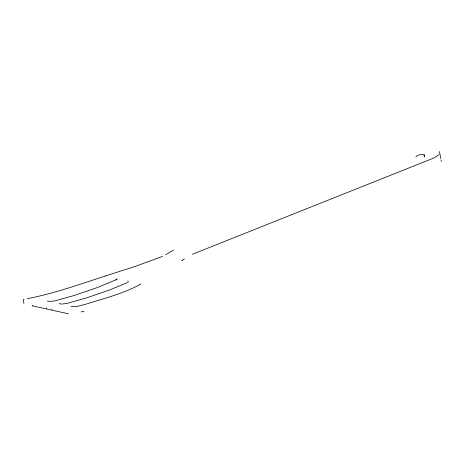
<?xml version="1.0" encoding="UTF-8"?>
<svg xmlns="http://www.w3.org/2000/svg" width="465" height="465" viewBox="0 0 465 465"><rect width="100%" height="100%" fill="white"/><g stroke="black" fill="none" stroke-linecap="round" stroke-linejoin="round"><path stroke-width="0.7" d="M140.261 284.313L140.384 283.906M140.209 284.382C123.521 293.572 103.829 298.559 85.508 304.29C81.055 305.238 75.324 307.679 70.976 306.266M438.948 154.613L436.408 156.612L432.206 158.681L192.417 254.262M181.879 260.667L182.419 260.22M182.425 260.22L184.5 258.947M115.832 279.854L116.756 278.651L117.011 279.994M115.773 279.901L97.481 287.504L74.051 295.507L55.132 300.82L49.941 301.471L47.354 301.041M127.561 282.505L109.269 290.114L85.839 298.117L66.919 303.43L61.636 304.081L59.177 303.622M173.532 250.083L165.68 254.785M23.471 299.611L24.122 299.35M162.535 256.389L135.269 266.393L105.102 276.07M105.09 276.076C79.416 284.446 53.899 293.555 27.313 298.675M84.02 311.225L81.119 311.951M423.133 154.496C420.726 154.543 416.971 154.897 415.879 156.943M32.521 305.86L32.068 305.761L68.413 313.799M51.999 309.487L51.888 309.039M439.442 151.532L440.797 158.617M441.064 160.036L441.337 161.454M424.034 154.607L424.435 156.728M423.981 154.601L424.388 156.717M127.922 280.819L128.224 282.179M46.535 308.295L46.413 307.824M23.25 299.896L23.93 303.459"/></g></svg>
